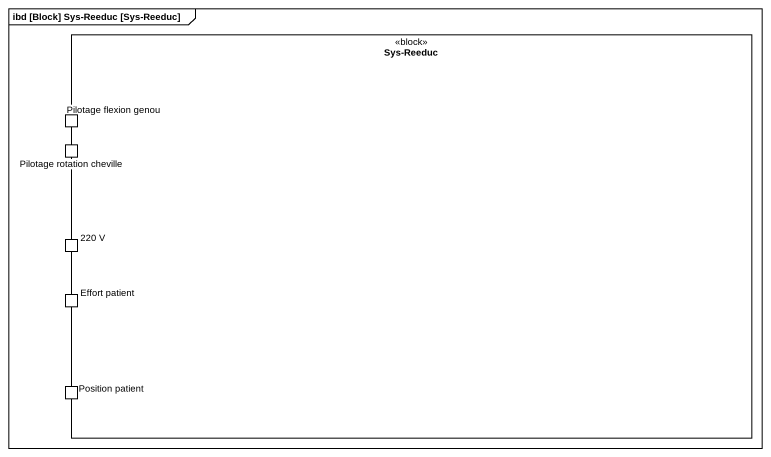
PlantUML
@startuml
mainframe ibd [Block] Sys-Reeduc [Sys-Reeduc]
rectangle "Sys-Reeduc" as Sys_Reeduc <<block>> {
  port "Pilotage flexion genou" as Pilotage_flexion_genou
  port "Pilotage rotation cheville" as Pilotage_rotation_cheville
  port "220 V" as p220_V
  port "Effort patient" as Effort_patient
  port "Position patient" as Position_patient
}
@enduml
